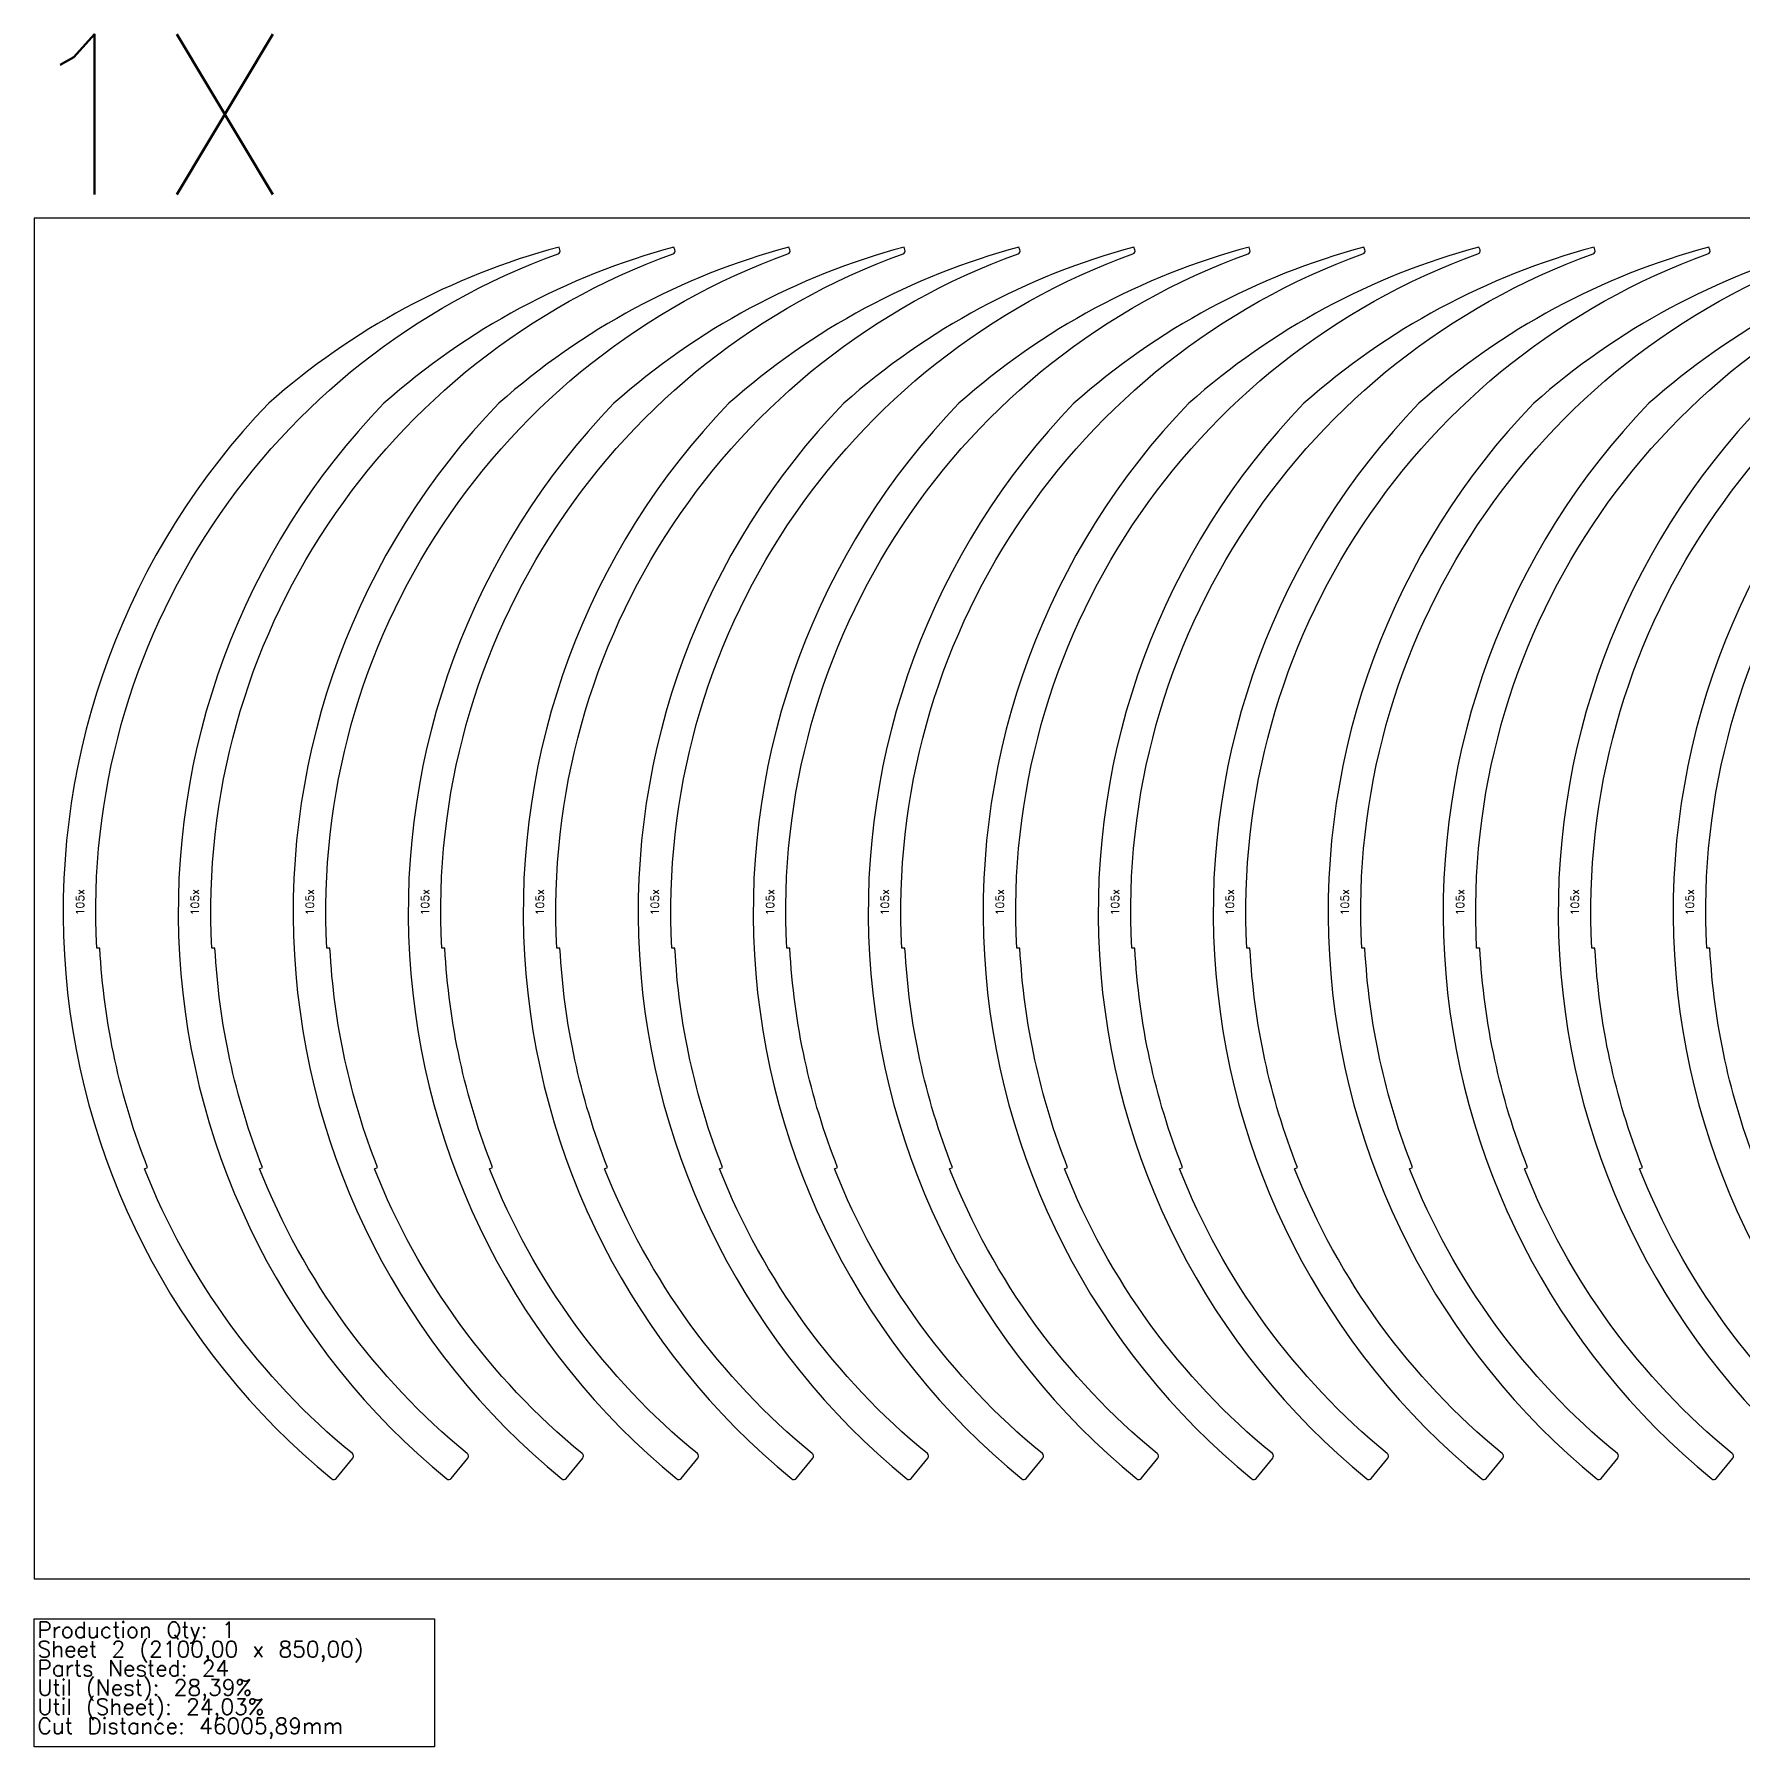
# Model space of a CAD drawing. Header units: millimetres. Extents: x 0 to 4305, y -105 to 965.
# Drawn here: x 2205 to 3273, y -105 to 965 of the extents above; entities that cross this region are included whole.
import ezdxf

# ---------------------------------------------------------------- set-up
doc = ezdxf.new("R2010")
doc.units = ezdxf.units.MM
for name, color, linetype in [('--NestedParts--', 7, 'Continuous'), ('sheet', 24, 'Continuous'), ('Stats', 7, 'Continuous'), ('Texto', 7, 'Continuous')]:
    doc.layers.add(name, color=color, linetype=linetype)
doc.styles.get("Standard").update_dxf_attribs({"font": 'txt.shx'})

msp = doc.modelspace()

# ---------------------------------------------------------------- linework, layer by layer
at = {"layer": '--NestedParts--', "color": 7}
for points in [[(2532.8, 832, 0.11627), (2351.5, 734.4, 0.438502), (2390.8, 62.4, 0.4155), (2393.6, 62.7), (2404, 75.4, 0.41288), (2403.7, 78.2, -0.127957), (2273.9, 256.1), (2275.8, 256.9, -0.081118), (2246, 394), (2244, 393.9, -0.330253), (2532.2, 827.7, 0.41288), (2533.4, 830.2)], [(2604.6, 832, 0.11627), (2423.4, 734.4, 0.438502), (2462.7, 62.4, 0.4155), (2465.5, 62.7), (2475.8, 75.4, 0.41288), (2475.5, 78.2, -0.127957), (2345.8, 256.1), (2347.6, 256.9, -0.081118), (2317.9, 394), (2315.9, 393.9, -0.330253), (2604, 827.7, 0.41288), (2605.2, 830.2)], [(2676.4, 832, 0.11627), (2495.2, 734.4, 0.438502), (2534.5, 62.4, 0.4155), (2537.3, 62.7), (2547.6, 75.4, 0.41288), (2547.3, 78.2, -0.127957), (2417.6, 256.1), (2419.5, 256.9, -0.081118), (2389.7, 394), (2387.7, 393.9, -0.330253), (2675.8, 827.7, 0.41288), (2677, 830.2)], [(2748.3, 832, 0.11627), (2567.1, 734.4, 0.438502), (2606.3, 62.4, 0.4155), (2609.1, 62.7), (2619.5, 75.4, 0.41288), (2619.2, 78.2, -0.127957), (2489.4, 256.1), (2491.3, 256.9, -0.081118), (2461.5, 394), (2459.5, 393.9, -0.330253), (2747.7, 827.7, 0.41288), (2748.9, 830.2)], [(2820.1, 832, 0.11627), (2638.9, 734.4, 0.438502), (2678.2, 62.4, 0.4155), (2681, 62.7), (2691.3, 75.4, 0.41288), (2691, 78.2, -0.127957), (2561.3, 256.1), (2563.1, 256.9, -0.081118), (2533.4, 394), (2531.4, 393.9, -0.330253), (2819.5, 827.7, 0.41288), (2820.7, 830.2)], [(2891.9, 832, 0.11627), (2710.7, 734.4, 0.438502), (2750, 62.4, 0.4155), (2752.8, 62.7), (2763.1, 75.4, 0.41288), (2762.9, 78.2, -0.127957), (2633.1, 256.1), (2635, 256.9, -0.081118), (2605.2, 394), (2603.2, 393.9, -0.330253), (2891.3, 827.7, 0.41288), (2892.5, 830.2)], [(2963.8, 832, 0.11627), (2782.6, 734.4, 0.438502), (2821.8, 62.4, 0.4155), (2824.6, 62.7), (2835, 75.4, 0.41288), (2834.7, 78.2, -0.127957), (2704.9, 256.1), (2706.8, 256.9, -0.081118), (2677, 394), (2675, 393.9, -0.330253), (2963.2, 827.7, 0.41288), (2964.4, 830.2)], [(3035.6, 832, 0.11627), (2854.4, 734.4, 0.438502), (2893.7, 62.4, 0.4155), (2896.5, 62.7), (2906.8, 75.4, 0.41288), (2906.5, 78.2, -0.127957), (2776.8, 256.1), (2778.6, 256.9, -0.081118), (2748.9, 394), (2746.9, 393.9, -0.330253), (3035, 827.7, 0.41288), (3036.2, 830.2)], [(3107.4, 832, 0.11627), (2926.2, 734.4, 0.438502), (2965.5, 62.4, 0.4155), (2968.3, 62.7), (2978.6, 75.4, 0.41288), (2978.4, 78.2, -0.127957), (2848.6, 256.1), (2850.5, 256.9, -0.081118), (2820.7, 394), (2818.7, 393.9, -0.330253), (3106.8, 827.7, 0.41288), (3108.1, 830.2)], [(3179.3, 832, 0.11627), (2998.1, 734.4, 0.438502), (3037.3, 62.4, 0.4155), (3040.1, 62.7), (3050.5, 75.4, 0.41288), (3050.2, 78.2, -0.127957), (2920.4, 256.1), (2922.3, 256.9, -0.081118), (2892.5, 394), (2890.5, 393.9, -0.330253), (3178.7, 827.7, 0.41288), (3179.9, 830.2)], [(3251.1, 832, 0.11627), (3069.9, 734.4, 0.438502), (3109.2, 62.4, 0.4155), (3112, 62.7), (3122.3, 75.4, 0.41288), (3122, 78.2, -0.127957), (2992.3, 256.1), (2994.1, 256.9, -0.081118), (2964.4, 394), (2962.4, 393.9, -0.330253), (3250.5, 827.7, 0.41288), (3251.7, 830.2)], [(3322.9, 832, 0.11627), (3141.7, 734.4, 0.438502), (3181, 62.4, 0.4155), (3183.8, 62.7), (3194.1, 75.4, 0.41288), (3193.9, 78.2, -0.127957), (3064.1, 256.1), (3066, 256.9, -0.081118), (3036.2, 394), (3034.2, 393.9, -0.330253), (3322.3, 827.7, 0.41288), (3323.6, 830.2)], [(3394.8, 832, 0.11627), (3213.6, 734.4, 0.438502), (3252.8, 62.4, 0.4155), (3255.6, 62.7), (3266, 75.4, 0.41288), (3265.7, 78.2, -0.127957), (3135.9, 256.1), (3137.8, 256.9, -0.081118), (3108, 394), (3106, 393.9, -0.330253), (3394.2, 827.7, 0.41288), (3395.4, 830.2)], [(3466.6, 832, 0.11627), (3285.4, 734.4, 0.438502), (3324.7, 62.4, 0.4155), (3327.5, 62.7), (3337.8, 75.4, 0.41288), (3337.5, 78.2, -0.127957), (3207.8, 256.1), (3209.6, 256.9, -0.081118), (3179.9, 394), (3177.9, 393.9, -0.330253), (3466, 827.7, 0.41288), (3467.2, 830.2)], [(3538.4, 832, 0.11627), (3357.2, 734.4, 0.438502), (3396.5, 62.4, 0.4155), (3399.3, 62.7), (3409.6, 75.4, 0.41288), (3409.4, 78.2, -0.127957), (3279.6, 256.1), (3281.5, 256.9, -0.081118), (3251.7, 394), (3249.7, 393.9, -0.330253), (3537.8, 827.7, 0.41288), (3539.1, 830.2)]]:
    msp.add_lwpolyline(points, format="xyb", close=True, dxfattribs=at)
at = {"layer": 'sheet', "color": 7}
msp.add_lwpolyline([(2205, 0), (4305, 0), (4305, 850), (2205, 850)], close=True, dxfattribs=at)
at = {"layer": 'Stats', "color": 151}
msp.add_lwpolyline([(2205, -25), (2455, -25), (2455, -105), (2205, -105), (2205, -25)], close=True, dxfattribs=at)

# ---------------------------------------------------------------- texts
at = {"insert": (2195.5, 964.9), "char_height": 100, "attachment_point": 1}
msp.add_mtext_dynamic_manual_height_columns('1X', width=156.982, gutter_width=1, heights=[0], dxfattribs=at)
at = {"layer": 'Stats', "color": 60}
for s, p in [('Production Qty: 1', (2207, -37)), ('Sheet 2 (2100,00 x 850,00)', (2207, -49)), ('Parts Nested: 24', (2207, -61)), ('Util (Nest): 28,39%', (2207, -73)), ('Util (Sheet): 24,03%', (2207, -85)), ('Cut Distance: 46005,89mm', (2207, -97))]:
    msp.add_text(s, height=10, dxfattribs=at).set_placement(p)
at = {"layer": 'Texto', "color": 3, "char_height": 5, "width": 11.517, "attachment_point": 1, "rotation": 90}
for insert in [(2231.1, 414.4), (2302.9, 414.4), (2374.7, 414.4), (2446.6, 414.4), (2518.4, 414.4), (2590.2, 414.4), (2662.1, 414.4), (2733.9, 414.4), (2805.7, 414.4), (2877.6, 414.4), (2949.4, 414.4), (3021.2, 414.4), (3093.1, 414.4), (3164.9, 414.4), (3236.7, 414.4)]:
    msp.add_mtext('105x', dxfattribs=dict(at, insert=insert))

doc.saveas('drawing.dxf')
